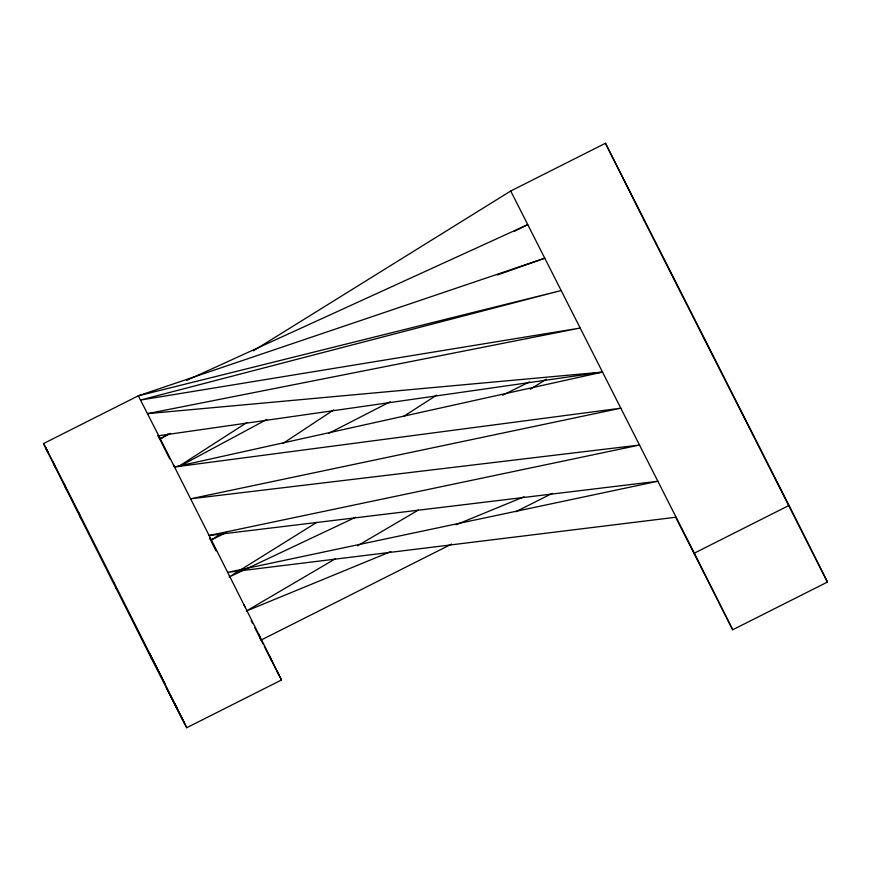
<?xml version="1.0" encoding="UTF-8"?>
<svg xmlns="http://www.w3.org/2000/svg" width="871" height="871" viewBox="0 0 871 871"><rect width="100%" height="100%" fill="white"/><g stroke="black" fill="none" stroke-linecap="round" stroke-linejoin="round"><path stroke-width="1.31" d="M282.759 443.568L333.756 409.882M178.185 466.736L246.852 422.555M209.454 537.94L210.651 540.314L220.918 533.716M403.578 416.414L436.687 395.151M316.837 522.339L229.149 577.005L355.738 517.232M530.265 389.239L546.422 379.168M253.309 350.839L510.711 191.01L605.454 143.28L789.355 506.029M169.769 458.984L157.978 435.5L159.796 439.136L167.885 434.128M335.291 558.834L246.341 611.039L390.839 551.583M357.524 545.779L418.385 510.058M159.796 439.136L170.564 433.344M179.535 466.377L266.842 419.43M328.617 433.388L390.23 401.771M55.385 467.466L43.55 443.546L138.293 395.815L544.778 258.197L497.341 275.007M514.413 231.327L527.75 224.598L186.655 380.398M261.05 640.087L451.581 544.092M515.904 511.691L552.312 493.345M150.498 656.56L186.732 727.721L281.475 679.99L269.64 656.07M732.707 629.777L827.45 582.057L789.072 505.42L694.339 553.15L732.707 629.777L675.765 517.45M210.651 540.314L226.46 532.464M502.611 395.238L529.372 381.944M456.186 524.701L524.037 496.786M602.525 372.08L158.718 435.729L174.516 466.976L602.525 372.08L147.493 413.649L138.293 395.815L561.174 290.533L140.525 400.039L580.195 328.04L147.493 413.649L160.253 438.81M174.516 466.976L620.838 408.183L190.607 498.8L639.532 445.048L209.116 535.491L173.416 464.776M676.114 517.2L227.669 572.356L657.877 481.249L209.116 535.491L245.012 606.858M277.686 672.641L279.308 675.711L276.749 670.409M281.475 679.99L270.38 658.411M43.55 443.546L54.644 465.125M47.883 451.929L45.706 447.836L48.264 453.138M184.489 723.507L166.307 687.807M643.821 219.906L696.833 324.426M697.257 325.286L723.855 377.698M724.28 378.569L755.157 439.452M755.593 440.345L761.298 451.559M761.733 452.452L786.469 501.206M786.916 502.11L827.45 582.057M510.711 191.01L694.623 553.76M251.24 620.718L252.47 623.135M254.746 627.61L260.429 638.868M260.102 638.193L263.129 644.137M264.338 646.522L271.676 661.002M52.761 461.38L65.521 486.541M63.975 483.459L79.784 514.707M211.218 541.435L216.008 550.918M78.684 512.507L114.395 583.298M115.887 587.969L151.598 658.77M114.373 583.222L165.218 684.399M80.012 516.677L115.908 588.045M605.454 143.28L644.039 220.298M243.945 604.779L259.961 636.668M149.213 652.51L176.759 707.481M65.064 486.867L81.068 518.757M258.447 633.696L271.491 659.75M53.523 463.786L66.577 489.85M174.897 703.801L184.097 722.255M182.017 718.14L186.732 727.721"/></g></svg>
